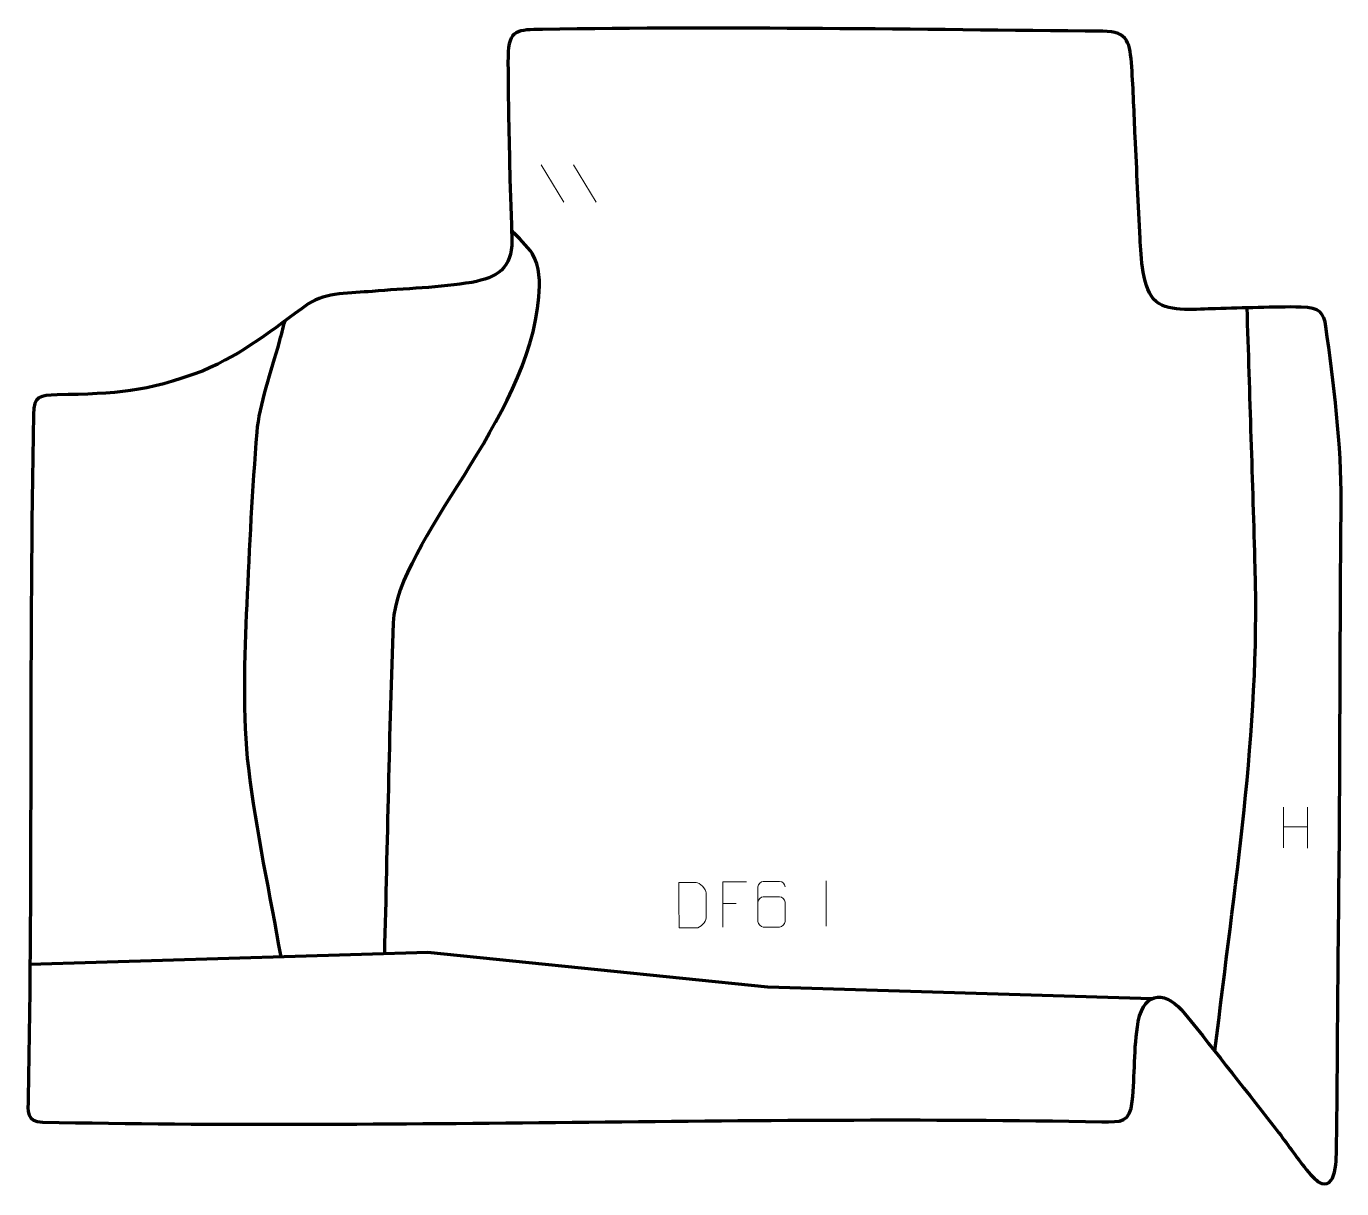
# Model space of a CAD drawing. Header units: millimetres. Extents: x -339 to 382, y -299 to 338.
import ezdxf

# ---------------------------------------------------------------- set-up
doc = ezdxf.new("R2010")
doc.units = ezdxf.units.MM
doc.header["$MEASUREMENT"] = 0
doc.layers.add('layer 2', color=7, linetype='Continuous')
doc.layers.add('layer 3', color=7, linetype='Continuous')

msp = doc.modelspace()

# ---------------------------------------------------------------- linework, layer by layer
at = {"layer": 'layer 2', "color": 142, "lineweight": 158}
for points, knots in [([(-142.7525, -170.6028), (-141.1699, -110.1519), (-140.1545, -49.6798), (-137.9674, 10.7535), (-137.9674, 10.7535), (-135.3945, 56.5809), (-63.8775, 120.7559), (-58.243, 189.3332), (-58.243, 189.3332), (-57.6087, 197.0529), (-57.5938, 206.1073), (-61.7574, 212.9179), (-61.7574, 212.9179), (-64.6046, 217.2555), (-69.6164, 221.7615), (-73.1834, 225.8653)], [0, 0, 0, 0, 0.2, 0.2, 0.2, 0.2, 0.4, 0.4, 0.4, 0.4, 0.6, 0.6, 0.6, 0.6, 1, 1, 1, 1]), ([(312.394, -223.88), (322.9507, -133.4694), (337.061, -50.3284), (334.4374, 40.7852), (334.4374, 40.7852), (333.0691, 88.3059), (331.4889, 135.8205), (330.0171, 183.3381)], [0, 0, 0, 0, 0.33333333, 0.33333333, 0.33333333, 0.33333333, 1, 1, 1, 1]), ([(-199.591, -172.3513), (-205.5432, -138.1604), (-213.1448, -103.3674), (-217.3196, -68.9884), (-217.3196, -68.9884), (-220.6475, -41.0345), (-219.4531, -7.4657), (-218.2103, 20.7449), (-218.2103, 20.7449), (-216.8023, 52.1348), (-215.2369, 83.9495), (-212.7057, 115.2579), (-212.7057, 115.2579), (-211.5057, 130.0999), (-204.6249, 149.2168), (-200.6492, 164.0575), (-200.6492, 164.0575), (-199.5597, 168.1242), (-198.4703, 172.191), (-197.3805, 176.2577)], [0, 0, 0, 0, 0.16666667, 0.16666667, 0.16666667, 0.16666667, 0.33333333, 0.33333333, 0.33333333, 0.33333333, 0.5, 0.5, 0.5, 0.5, 0.66666667, 0.66666667, 0.66666667, 0.66666667, 1, 1, 1, 1]), ([(277.7089, -195.2845), (277.7089, -195.2845), (67.1976, -188.9123), (67.1976, -188.9123), (67.1976, -188.9123), (67.1976, -188.9123), (-119.0605, -169.8741), (-119.0605, -169.8741), (-119.0605, -169.8741), (-119.0605, -169.8741), (-337.2339, -176.5855), (-337.2339, -176.5855)], [0, 0, 0, 0, 0.25, 0.25, 0.25, 0.25, 0.5, 0.5, 0.5, 0.5, 1, 1, 1, 1])]:
    msp.add_open_spline(points, degree=3, knots=knots, dxfattribs=at)
at = {"layer": 'layer 3', "color": 242, "lineweight": 158}
msp.add_open_spline([(250.8294, 334.9513), (265.265, 334.8326), (265.7591, 328.1771), (266.7366, 315.4558), (266.7366, 315.4558), (267.6696, 302.8775), (268.0058, 289.7513), (268.6525, 277.0832), (268.6525, 277.0832), (269.5981, 258.5623), (270.2197, 239.8214), (271.3571, 221.3574), (271.3571, 221.3574), (271.9409, 211.8828), (272.3949, 193.0371), (280.111, 186.8068), (280.111, 186.8068), (287.8245, 180.5785), (302.8627, 182.703), (312.6273, 182.8758), (312.6273, 182.8758), (328.1673, 183.1697), (344.1066, 183.9849), (359.6017, 183.7688), (359.6017, 183.7688), (370.077, 183.6226), (372.1503, 180.2923), (373.1621, 173.103), (373.1621, 173.103), (377.3411, 143.4038), (381.8494, 106.8612), (381.5511, 77.2115), (381.5511, 77.2115), (380.8237, -2.9036), (381.0728, -82.928), (380.0416, -163.0691), (380.0416, -163.0691), (379.5975, -200.2675), (379.6276, -237.3771), (378.9908, -274.5944), (378.9908, -274.5944), (378.9143, -279.068), (379.8444, -299.3839), (370.9464, -296.5452), (370.9464, -296.5452), (366.1857, -295.0265), (358.4728, -283.6609), (355.2958, -279.3929), (355.2958, -279.3929), (352.6648, -275.8585), (350.0812, -272.2881), (347.3923, -268.7972), (347.3923, -268.7972), (330.3895, -246.9199), (313.2682, -225.1363), (295.9458, -203.5109), (295.9458, -203.5109), (286.2051, -191.3506), (273.863, -190.0399), (270.3061, -207.8217), (270.3061, -207.8217), (267.6992, -222.7474), (268.6434, -236.9673), (267.0706, -251.6514), (267.0706, -251.6514), (265.8362, -263.1746), (260.9536, -262.8596), (250.4163, -262.6655), (250.4163, -262.6655), (57.4717, -259.1123), (-137.5209, -266.9621), (-330.2901, -262.8683), (-330.2901, -262.8683), (-339.2277, -262.6786), (-338.3779, -257.2242), (-338.2306, -249.7765), (-338.2306, -249.7765), (-335.7634, -125.021), (-337.8143, 0.2135), (-335.2892, 124.9167), (-335.2892, 124.9167), (-335.0813, 135.1873), (-331.8903, 135.2024), (-322.3723, 135.6159), (-322.3723, 135.6159), (-289.1289, 136.4908), (-274.6116, 136.7456), (-242.671, 148.7031), (-242.671, 148.7031), (-219.3608, 158.695), (-204.7643, 171.1431), (-184.682, 185.534), (-184.682, 185.534), (-174.7893, 191.9025), (-161.133, 191.2971), (-149.61, 192.3742), (-149.61, 192.3742), (-131.98, 193.8959), (-112.264, 194.3646), (-95.0134, 197.3088), (-95.0134, 197.3088), (-81.237, 199.9283), (-72.8377, 204.9854), (-73.0603, 220.2288), (-73.0603, 220.2288), (-73.2799, 233.5132), (-74.0483, 246.7766), (-74.2821, 260.1356), (-74.2821, 260.1356), (-74.6354, 280.3286), (-75.2449, 301.0276), (-75.1647, 321.1785), (-75.1647, 321.1785), (-75.1053, 336.0896), (-69.6575, 335.7128), (-56.2631, 335.9357), (-56.2631, 335.9357), (45.2418, 337.6252), (148.9951, 335.7886), (250.8294, 334.9513)], degree=3, knots=[0, 0, 0, 0, 0.03225806, 0.03225806, 0.03225806, 0.03225806, 0.06451613, 0.06451613, 0.06451613, 0.06451613, 0.09677419, 0.09677419, 0.09677419, 0.09677419, 0.12903226, 0.12903226, 0.12903226, 0.12903226, 0.16129032, 0.16129032, 0.16129032, 0.16129032, 0.19354839, 0.19354839, 0.19354839, 0.19354839, 0.22580645, 0.22580645, 0.22580645, 0.22580645, 0.25806452, 0.25806452, 0.25806452, 0.25806452, 0.29032258, 0.29032258, 0.29032258, 0.29032258, 0.32258065, 0.32258065, 0.32258065, 0.32258065, 0.35483871, 0.35483871, 0.35483871, 0.35483871, 0.38709677, 0.38709677, 0.38709677, 0.38709677, 0.41935484, 0.41935484, 0.41935484, 0.41935484, 0.4516129, 0.4516129, 0.4516129, 0.4516129, 0.48387097, 0.48387097, 0.48387097, 0.48387097, 0.51612903, 0.51612903, 0.51612903, 0.51612903, 0.5483871, 0.5483871, 0.5483871, 0.5483871, 0.58064516, 0.58064516, 0.58064516, 0.58064516, 0.61290323, 0.61290323, 0.61290323, 0.61290323, 0.64516129, 0.64516129, 0.64516129, 0.64516129, 0.67741935, 0.67741935, 0.67741935, 0.67741935, 0.70967742, 0.70967742, 0.70967742, 0.70967742, 0.74193548, 0.74193548, 0.74193548, 0.74193548, 0.77419355, 0.77419355, 0.77419355, 0.77419355, 0.80645161, 0.80645161, 0.80645161, 0.80645161, 0.83870968, 0.83870968, 0.83870968, 0.83870968, 0.87096774, 0.87096774, 0.87096774, 0.87096774, 0.90322581, 0.90322581, 0.90322581, 0.90322581, 0.93548387, 0.93548387, 0.93548387, 0.93548387, 1, 1, 1, 1], dxfattribs=at)
at = {"layer": 'layer 3', "color": 250, "lineweight": 9}
for points in [[(-56.9439, 261.7187), (-56.9439, 261.7187), (-44.5796, 241.1744), (-44.5796, 241.1744)], [(-39.214, 261.7187), (-39.214, 261.7187), (-26.8497, 241.1744), (-26.8497, 241.1744)], [(349.9008, -90.389), (349.9008, -90.389), (349.9008, -112.5817), (349.9008, -112.5817)], [(363.0165, -90.389), (363.0165, -90.389), (363.0165, -112.7393), (363.0165, -112.7393)], [(349.9183, -101.0314), (349.9183, -101.0314), (363.0165, -101.0314), (363.0165, -101.0314)], [(99.3134, -130.5913), (99.3134, -130.5913), (99.3134, -155.5654), (99.3134, -155.5654)], [(42.6769, -143.0784), (42.6769, -143.0784), (49.845, -143.0784), (49.845, -143.0784)]]:
    msp.add_open_spline(points, degree=3, dxfattribs=at)
for points, knots in [([(18.5874, -156.4687), (20.9192, -156.4683), (25.8694, -156.4923), (28.2009, -156.4926), (28.2009, -156.4926), (30.1259, -156.598), (33.4445, -153.0564), (33.4333, -151.0391), (33.4333, -151.0391), (33.4329, -145.269), (33.4329, -143.0993), (33.4333, -137.33), (33.4333, -137.33), (33.429, -135.1919), (30.0545, -131.5318), (27.9021, -131.5453), (27.9021, -131.5453), (25.5764, -131.5453), (20.8521, -131.5453), (18.526, -131.5453), (18.526, -131.5453), (18.5264, -137.2922), (18.5877, -150.7214), (18.5874, -156.4687)], [0, 0, 0, 0, 0.14285714, 0.14285714, 0.14285714, 0.14285714, 0.28571429, 0.28571429, 0.28571429, 0.28571429, 0.42857143, 0.42857143, 0.42857143, 0.42857143, 0.57142857, 0.57142857, 0.57142857, 0.57142857, 0.71428571, 0.71428571, 0.71428571, 0.71428571, 1, 1, 1, 1]), ([(55.5509, -131.1987), (55.5509, -131.1987), (42.6769, -131.1987), (42.6769, -131.1987), (42.6769, -131.1987), (42.6769, -131.1987), (42.6769, -156.1523), (42.6769, -156.1523)], [0, 0, 0, 0, 0.33333333, 0.33333333, 0.33333333, 0.33333333, 1, 1, 1, 1]), ([(76.687, -133.9611), (76.6629, -132.6216), (75.3067, -130.9684), (73.7348, -131.0027), (73.7348, -131.0027), (70.75, -131.003), (67.7648, -131.003), (64.7794, -131.0027), (64.7794, -131.0027), (63.5603, -130.9878), (61.8321, -132.4254), (61.8271, -133.9611), (61.8271, -133.9611), (61.8274, -140.3216), (61.8274, -146.6824), (61.8271, -153.0431), (61.8271, -153.0431), (61.8318, -154.206), (63.5603, -155.9771), (64.7794, -156.0015), (64.7794, -156.0015), (67.7648, -156.0012), (70.75, -156.0012), (73.7348, -156.0015), (73.7348, -156.0015), (75.0129, -155.9577), (76.6826, -154.3432), (76.687, -153.0431), (76.687, -153.0431), (76.687, -149.4598), (76.687, -145.8767), (76.687, -142.294), (76.687, -142.294), (76.6485, -140.8158), (75.0658, -139.3829), (73.7348, -139.3849), (73.7348, -139.3849), (70.75, -139.3846), (67.7648, -139.3846), (64.7794, -139.3849), (64.7794, -139.3849), (63.4499, -139.3799), (61.8069, -140.8872), (61.8486, -142.3157)], [0, 0, 0, 0, 0.08333333, 0.08333333, 0.08333333, 0.08333333, 0.16666667, 0.16666667, 0.16666667, 0.16666667, 0.25, 0.25, 0.25, 0.25, 0.33333333, 0.33333333, 0.33333333, 0.33333333, 0.41666667, 0.41666667, 0.41666667, 0.41666667, 0.5, 0.5, 0.5, 0.5, 0.58333333, 0.58333333, 0.58333333, 0.58333333, 0.66666667, 0.66666667, 0.66666667, 0.66666667, 0.75, 0.75, 0.75, 0.75, 0.83333333, 0.83333333, 0.83333333, 0.83333333, 1, 1, 1, 1])]:
    msp.add_open_spline(points, degree=3, knots=knots, dxfattribs=at)

doc.saveas('drawing.dxf')
